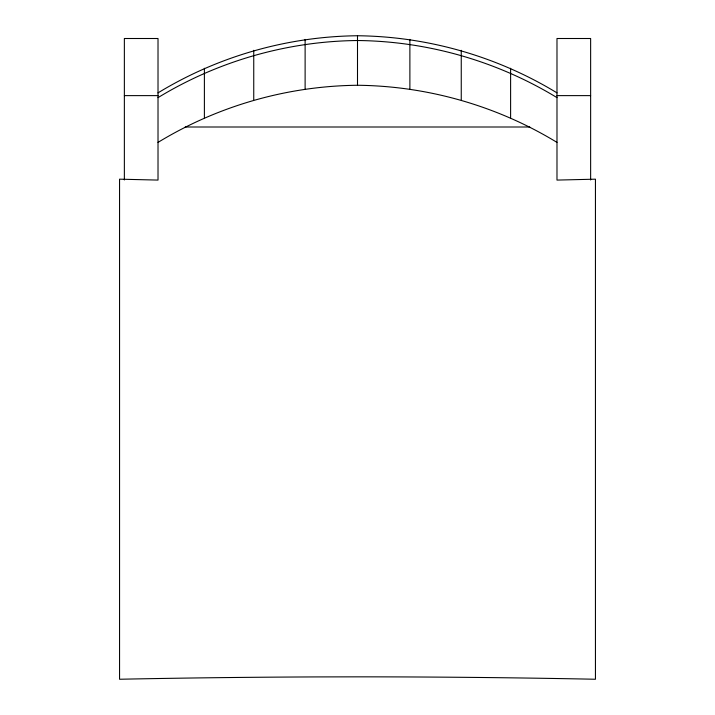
<?xml version="1.0" encoding="UTF-8"?>
<svg xmlns="http://www.w3.org/2000/svg" width="715" height="715" viewBox="0 0 715 715"><rect width="100%" height="100%" fill="white"/><g stroke="black" fill="none" stroke-linecap="round" stroke-linejoin="round"><path stroke-width="1.07" d="M158.015 92.87C217.977 56.333 287.287 36.492 357.5 35.75C427.713 36.492 497.023 56.333 556.985 92.87M158.015 97.633C217.977 61.097 287.287 41.247 357.5 40.514C427.713 41.247 497.023 61.097 556.985 97.633M158.015 142.392C217.977 105.856 287.287 86.006 357.5 85.264C427.713 86.006 497.023 105.856 556.985 142.392M124.365 95.622L158.015 95.622M556.985 95.622L590.635 95.622M185.212 127.002L529.788 127.002M590.635 179.957L590.635 38.503L556.985 38.503L556.985 180.082L595.443 179.17L595.443 679.25A1311.56 144.841 0 0 0 357.5 676.846L317.63 676.917A1311.56 144.841 0 0 0 119.557 679.25L119.557 179.17L158.015 180.082L158.015 38.503L124.365 38.503L124.365 179.957M510.608 68.247L510.608 117.769M461.255 50.309L461.255 99.832M409.883 39.405L409.883 88.928M357.5 35.75L357.5 85.264M305.117 39.405L305.117 88.928M253.745 50.309L253.745 99.832M204.392 68.247L204.392 117.769"/></g></svg>
